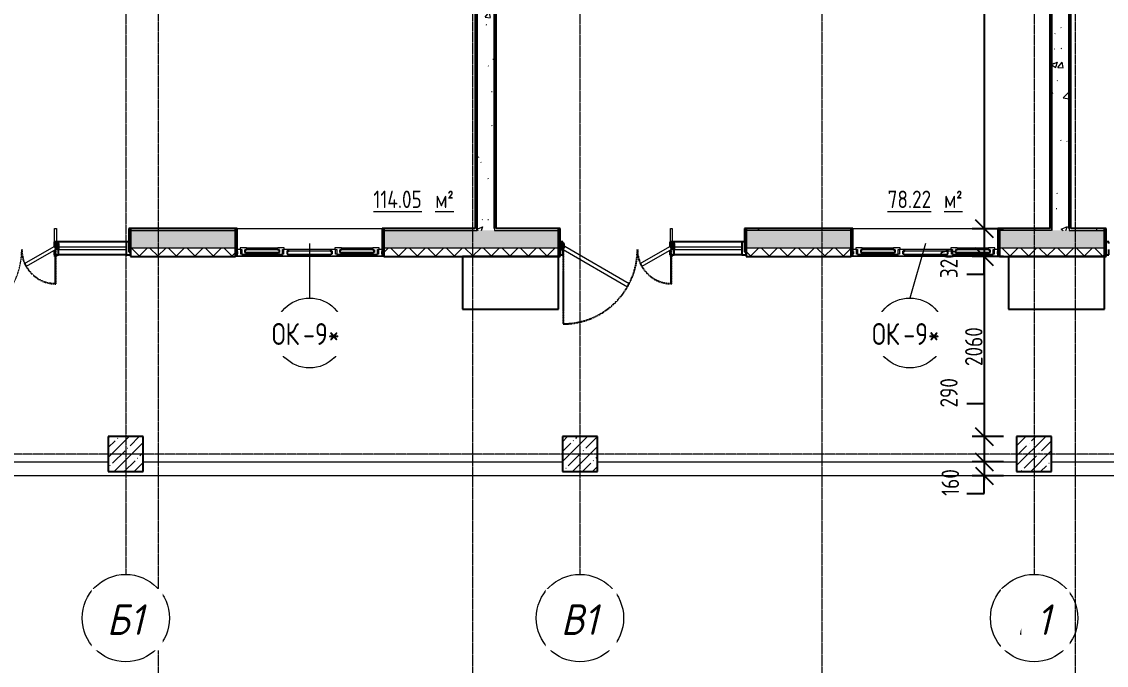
# Model space of a CAD drawing. Header units: millimetres. Extents: x -11854 to 4360091, y -19344 to 4989148.
# Drawn here: x 26381 to 38799, y -2755 to 4611 of the extents above; entities that cross this region are included whole.
import ezdxf

# ---------------------------------------------------------------- set-up
doc = ezdxf.new("R2010")
doc.units = ezdxf.units.MM
doc.linetypes.add('Линия сетки', pattern=[22.225, 12.7, -3.175, 3.175, -3.175])
doc.linetypes.add('Штрих', pattern=[6.35, 3.175, -3.175])
doc.layers.get('0').update_dxf_attribs({"color": 254})
doc.layers.get('Defpoints').update_dxf_attribs({"color": 254})
for name, color, linetype, lineweight in [('A-ANNO-DIMS', 254, 'Continuous', 9), ('A-AREA-IDEN', 254, 'Continuous', 9), ('A-DOOR', 254, 'Continuous', 9), ('A-DOOR-FRAM', 254, 'Continuous', 18), ('A-GLAZ', 254, 'Continuous', 9), ('A-GLAZ-CURT', 254, 'Continuous', 9), ('A-GLAZ-CWMG', 254, 'Continuous', 9), ('A-GLAZ-IDEN', 254, 'Continuous', 9), ('A-WALL', 254, 'Continuous', 9), ('S-GRID', 254, 'Continuous', 9), ('S-GRID-IDEN', 254, 'Continuous', 9)]:
    doc.layers.add(name, color=color, linetype=linetype, lineweight=lineweight)
doc.layers.add('кр', color=1, linetype='Continuous')
doc.styles.add('ISOCPEUR', font='isocpeur.ttf', dxfattribs={"width": 0.8, "height": 200})
doc.styles.add('ISOCPEUR_1', font='isocpeur.ttf', dxfattribs={"width": 0.8, "height": 250})
doc.styles.add('ISOCPEUR_B', font='', dxfattribs={"width": 0.8, "height": 200})
doc.styles.add('ISOCPEUR_B_1', font='', dxfattribs={"width": 0.8, "height": 200})
doc.styles.add('ISOCPEUR_I', font='isocpeui.ttf', dxfattribs={"width": 0.9, "height": 350})
doc.styles.get('ISOCPEUR_B').set_extended_font_data('ISOCPEUR', bold=True)
doc.styles.get('ISOCPEUR_B_1').set_extended_font_data('ISOCPEUR', bold=True)
doc.dimstyles.new('2_0_мм_ISOCPEUR', dxfattribs={"dimscale": 304.8, "dimtxt": 199.196235, "dimasz": 0.656168, "dimexe": 0.459318, "dimexo": 0.625, "dimgap": 0.065617, "dimtad": 1, "dimdec": 0, "dimtxsty": 'ISOCPEUR', "dimblk1": 'OBLIQUE', "dimblk2": 'OBLIQUE', "dimsah": 1, "dimcen": 2.5, "dimdle": 0.164042, "dimazin": 3, "dimtfac": 1, "dimtix": 1, "dimtmove": 0, "dimatfit": 3, "dimfxl": 0.787402, "dimfxlon": 1, "dimtvp": 1, "dimarcsym": 2})
doc.dimstyles.new('2_0_мм_ISOCPEUR_1', dxfattribs={"dimscale": 304.8, "dimtxt": 199.196235, "dimasz": 0.656168, "dimexe": 0.459318, "dimexo": 0.625, "dimgap": 0.065617, "dimtad": 1, "dimdec": 0, "dimtxsty": 'ISOCPEUR', "dimblk1": 'OBLIQUE', "dimblk2": 'OBLIQUE', "dimsah": 1, "dimcen": 2.5, "dimdle": 0.164042, "dimazin": 3, "dimtfac": 1, "dimtix": 1, "dimtmove": 1, "dimatfit": 3, "dimfxl": 0.787402, "dimfxlon": 1, "dimtvp": 1, "dimarcsym": 2})
pattern_1 = [(50, (542041.7, 20914.14), (728.7365, -63.7558), [76.2, -838.2]), (355, (542041.7, 20914.14), (-140.9716, 764.2276), [60.96, -670.56]), (100.451, (542102.4, 20908.8), (587.77, 700.46675), [64.76, -712.36]), (46.184, (542041.7, 21117.3), (1084.3162, -168.171), [114.3, -1257.3]), (96.636, (542132, 21103.3), (949.61, 989.7098), [97.14, -1068.54]), (351.184, (542041.7, 21117.3), (949.6206, 989.7012), [91.44, -1005.84]), (21, (542143.3, 21066.54), (606.4579, -409.06057), [76.2, -838.2]), (326, (542143.3, 21066.54), (247.2083, 736.7529), [60.96, -670.56]), (71.451, (542193.8, 21032.46), (853.66825, 327.6855), [64.76, -712.36]), (37.5, (542041.67, 20914.14), (12.35469, 338.22012), [6.706, -655.726, 6.706, -674.014, -673.1]), (37.5, (542041.67, 20914.14), (12.35469, 338.22012), [-1343.152, 6.706, -666.394]), (7.5, (542041.67, 20914.14), (267.27887, 400.72213), [6.706, -381.406, 6.706, -640.486, -256.54]), (7.5, (542041.67, 20914.14), (267.27887, 400.72213), [-1035.304, 6.706, -249.834]), (327.5, (541815.1, 20914.14), (542.36333, -22.91534), [6.706, -247.294, 6.706, -785.774, -1051.56]), (327.5, (541815.1, 20914.14), (542.36333, -22.91534), [-1046.48, 6.706, -1044.854]), (317.5, (541713.5, 20914.14), (592.51696, 101.7071), [6.706, -323.494, 6.706, -519.582, -746.76]), (317.5, (541713.5, 20914.14), (592.51696, 101.7071), [-856.488, 6.706, -740.054])]
pattern_2 = [(45, (542041.67, 20914.14), (-114.049253, 114.049253), []), (45, (542155.72, 20914.14), (-114.049253, 114.049253), [201.613, -40.323, 3.353, -36.97])]
pattern_3 = [(0, (542041.67, 20914.14), (406.4, 101.6), [33.528, -271.272, 33.528, -271.272, -1625.6]), (0, (542041.67, 20914.14), (406.4, 101.6), [-609.6, 33.528, -576.072, 33.528, -271.272, -711.2]), (0, (542041.67, 20914.14), (406.4, 101.6), [-1524, 33.528, -169.672, 33.528, -474.472]), (120, (542194.07, 20964.94), (-291.188181, 301.152724), [33.528, -271.272, 33.528, -1896.872]), (120, (542194.07, 20964.94), (-291.188181, 301.152724), [-338.328, -271.272, 33.528, -576.072, -1016]), (120, (542194.07, 20964.94), (-291.188181, 301.152724), [-1219.2, 33.528, -271.272, 33.528, -677.672]), (120, (542194.07, 20964.94), (-291.188181, 301.152724), [-1557.528, -169.672, 33.528, -474.472]), (240, (542244.87, 21168.14), (-115.211819, -402.752724), [33.528, -271.272, 33.528, -1896.872]), (240, (542244.87, 21168.14), (-115.211819, -402.752724), [-338.328, -271.272, 33.528, -576.072, -1016]), (240, (542244.87, 21168.14), (-115.211819, -402.752724), [-1219.2, 33.528, -271.272, 33.528, -677.672]), (240, (542244.87, 21168.14), (-115.211819, -402.752724), [-1557.528, -169.672, 33.528, -474.472])]

# ---------------------------------------------------------------- blocks, each defined once
blk = doc.blocks.new('BIMLIB_Окно_Трехстворчатое_Wintech_СФрамугойСнизу_ГОСТ30674-99 - 1700Х1800-7434254-1В')
at = {"layer": 'A-GLAZ'}
for p, q in [((-705, 140), (-725, 140)), ((-705, 95), (-705, 140)), ((-645, 140), (-191, 140)), ((-112, 140), (362, 140)), ((441, 140), (895, 140)), ((975, 140), (955, 140)), ((955, 140), (955, 95)), ((-194, 123), (-642, 123)), ((-597, 121), (-239, 121)), ((-239, 51), (-597, 51)), ((-594, 105), (-242, 105)), ((-594, 69), (-242, 69)), ((-112, 70), (362, 70)), ((360, 123), (-110, 123)), ((-110, 87), (360, 87)), ((892, 123), (444, 123)), ((489, 121), (847, 121)), ((847, 51), (489, 51)), ((492, 105), (844, 105)), ((492, 69), (844, 69))]:
    blk.add_line(p, q, dxfattribs=at)
at = {"layer": 'A-GLAZ', "lineweight": 18}
for p, q in [((-705, 140), (-705, 117)), ((-645, 140), (-705, 140)), ((-642, 123), (-645, 140)), ((-191, 140), (-194, 123)), ((-112, 140), (-191, 140)), ((-110, 123), (-112, 140)), ((362, 140), (360, 123)), ((441, 140), (362, 140)), ((444, 123), (441, 140)), ((895, 140), (892, 123)), ((955, 140), (895, 140)), ((955, 117), (955, 140)), ((-705, 117), (-700, 117)), ((-700, 93), (-705, 93)), ((-705, 70), (-671, 70)), ((-700, 117), (-700, 93)), ((-671, 70), (-671, 51)), ((-651, 70), (-671, 70)), ((-671, 51), (-597, 51)), ((-663, 70), (-663, 121)), ((-663, 121), (-651, 121)), ((-597, 121), (-651, 121)), ((-651, 121), (-651, 70)), ((-642, 121), (-642, 123)), ((-615, 71), (-615, 103)), ((-615, 103), (-594, 103)), ((-594, 71), (-615, 71)), ((-223, 103), (-613, 103)), ((-613, 103), (-613, 71)), ((-613, 71), (-223, 71)), ((-594, 105), (-597, 121)), ((-597, 51), (-594, 69)), ((-594, 103), (-594, 105)), ((-594, 69), (-594, 71)), ((-239, 121), (-242, 105)), ((-242, 105), (-242, 103)), ((-242, 103), (-221, 103)), ((-221, 71), (-242, 71)), ((-242, 71), (-242, 69)), ((-242, 69), (-239, 51)), ((-185, 121), (-239, 121)), ((-239, 51), (-165, 51)), ((-223, 71), (-223, 103)), ((-221, 103), (-221, 71)), ((-194, 123), (-194, 121)), ((-185, 70), (-185, 121)), ((-185, 121), (-173, 121)), ((-165, 70), (-185, 70)), ((-173, 121), (-173, 70)), ((-165, 51), (-165, 70)), ((-165, 70), (-131, 70)), ((-110, 89), (-131, 89)), ((-131, 89), (-131, 70)), ((-131, 70), (-112, 70)), ((378, 121), (-128, 121)), ((-128, 121), (-128, 89)), ((-128, 89), (378, 89)), ((-112, 70), (-110, 87)), ((-110, 121), (-110, 123)), ((-110, 87), (-110, 89)), ((360, 123), (360, 121)), ((360, 89), (360, 87)), ((381, 89), (360, 89)), ((360, 87), (362, 70)), ((362, 70), (381, 70)), ((378, 89), (378, 121)), ((381, 70), (381, 89)), ((381, 70), (415, 70)), ((415, 70), (415, 51)), ((435, 70), (415, 70)), ((415, 51), (489, 51)), ((423, 70), (423, 121)), ((423, 121), (435, 121)), ((489, 121), (435, 121)), ((435, 121), (435, 70)), ((444, 121), (444, 123)), ((471, 71), (471, 103)), ((471, 103), (492, 103)), ((492, 71), (471, 71)), ((862, 103), (473, 103)), ((473, 103), (473, 71)), ((473, 71), (862, 71)), ((492, 105), (489, 121)), ((489, 51), (492, 69)), ((492, 103), (492, 105)), ((492, 69), (492, 71)), ((847, 121), (844, 105)), ((844, 105), (844, 103)), ((844, 103), (865, 103)), ((865, 71), (844, 71)), ((844, 71), (844, 69)), ((844, 69), (847, 51)), ((901, 121), (847, 121)), ((847, 51), (921, 51)), ((862, 71), (862, 103)), ((865, 103), (865, 71)), ((892, 123), (892, 121)), ((901, 70), (901, 121)), ((901, 121), (913, 121)), ((921, 70), (901, 70)), ((913, 121), (913, 70)), ((921, 51), (921, 70)), ((921, 70), (955, 70)), ((949, 93), (949, 117)), ((949, 117), (955, 117)), ((955, 93), (949, 93))]:
    blk.add_line(p, q, dxfattribs=at)
at = {"layer": 'A-GLAZ', "lineweight": 25}
for p, q in [((-615, 103), (-615, 71)), ((-613, 103), (-615, 103)), ((-615, 71), (-613, 71)), ((-613, 71), (-613, 103)), ((-221, 103), (-223, 103)), ((-223, 103), (-223, 71)), ((-223, 71), (-221, 71)), ((-221, 71), (-221, 103)), ((-128, 121), (-131, 121)), ((-131, 121), (-131, 89)), ((-131, 89), (-128, 89)), ((-128, 89), (-128, 121)), ((378, 121), (378, 89)), ((381, 121), (378, 121)), ((378, 89), (381, 89)), ((381, 89), (381, 121)), ((471, 103), (471, 71)), ((473, 103), (471, 103)), ((471, 71), (473, 71)), ((473, 71), (473, 103)), ((865, 103), (862, 103)), ((862, 103), (862, 71)), ((862, 71), (865, 71)), ((865, 71), (865, 103))]:
    blk.add_line(p, q, dxfattribs=at)
blk = doc.blocks.new('BIMLIB_Окно_Трехстворчатое_Wintech_СФрамугойСнизу_ГОСТ30674-99 - 1700Х1800-V1-1В')
at = {"layer": 'A-GLAZ'}
for p, q in [((-705, 140), (-725, 140)), ((-705, 95), (-705, 140)), ((-645, 140), (-191, 140)), ((-112, 140), (362, 140)), ((441, 140), (895, 140)), ((975, 140), (955, 140)), ((955, 140), (955, 95)), ((-194, 123), (-642, 123)), ((-597, 121), (-239, 121)), ((-239, 51), (-597, 51)), ((-594, 105), (-242, 105)), ((-594, 69), (-242, 69)), ((-112, 70), (362, 70)), ((360, 123), (-110, 123)), ((-110, 87), (360, 87)), ((892, 123), (444, 123)), ((489, 121), (847, 121)), ((847, 51), (489, 51)), ((492, 105), (844, 105)), ((492, 69), (844, 69))]:
    blk.add_line(p, q, dxfattribs=at)
at = {"layer": 'A-GLAZ', "lineweight": 18}
for p, q in [((-705, 140), (-705, 117)), ((-645, 140), (-705, 140)), ((-642, 123), (-645, 140)), ((-191, 140), (-194, 123)), ((-112, 140), (-191, 140)), ((-110, 123), (-112, 140)), ((362, 140), (360, 123)), ((441, 140), (362, 140)), ((444, 123), (441, 140)), ((895, 140), (892, 123)), ((955, 140), (895, 140)), ((955, 117), (955, 140)), ((-705, 117), (-700, 117)), ((-700, 93), (-705, 93)), ((-705, 70), (-671, 70)), ((-700, 117), (-700, 93)), ((-671, 70), (-671, 51)), ((-651, 70), (-671, 70)), ((-671, 51), (-597, 51)), ((-663, 70), (-663, 121)), ((-663, 121), (-651, 121)), ((-597, 121), (-651, 121)), ((-651, 121), (-651, 70)), ((-642, 121), (-642, 123)), ((-615, 71), (-615, 103)), ((-615, 103), (-594, 103)), ((-594, 71), (-615, 71)), ((-223, 103), (-613, 103)), ((-613, 103), (-613, 71)), ((-613, 71), (-223, 71)), ((-594, 105), (-597, 121)), ((-597, 51), (-594, 69)), ((-594, 103), (-594, 105)), ((-594, 69), (-594, 71)), ((-239, 121), (-242, 105)), ((-242, 105), (-242, 103)), ((-242, 103), (-221, 103)), ((-221, 71), (-242, 71)), ((-242, 71), (-242, 69)), ((-242, 69), (-239, 51)), ((-185, 121), (-239, 121)), ((-239, 51), (-165, 51)), ((-223, 71), (-223, 103)), ((-221, 103), (-221, 71)), ((-194, 123), (-194, 121)), ((-185, 70), (-185, 121)), ((-185, 121), (-173, 121)), ((-165, 70), (-185, 70)), ((-173, 121), (-173, 70)), ((-165, 51), (-165, 70)), ((-165, 70), (-131, 70)), ((-110, 89), (-131, 89)), ((-131, 89), (-131, 70)), ((-131, 70), (-112, 70)), ((378, 121), (-128, 121)), ((-128, 121), (-128, 89)), ((-128, 89), (378, 89)), ((-112, 70), (-110, 87)), ((-110, 121), (-110, 123)), ((-110, 87), (-110, 89)), ((360, 123), (360, 121)), ((360, 89), (360, 87)), ((381, 89), (360, 89)), ((360, 87), (362, 70)), ((362, 70), (381, 70)), ((378, 89), (378, 121)), ((381, 70), (381, 89)), ((381, 70), (415, 70)), ((415, 70), (415, 51)), ((435, 70), (415, 70)), ((415, 51), (489, 51)), ((423, 70), (423, 121)), ((423, 121), (435, 121)), ((489, 121), (435, 121)), ((435, 121), (435, 70)), ((444, 121), (444, 123)), ((471, 71), (471, 103)), ((471, 103), (492, 103)), ((492, 71), (471, 71)), ((862, 103), (473, 103)), ((473, 103), (473, 71)), ((473, 71), (862, 71)), ((492, 105), (489, 121)), ((489, 51), (492, 69)), ((492, 103), (492, 105)), ((492, 69), (492, 71)), ((847, 121), (844, 105)), ((844, 105), (844, 103)), ((844, 103), (865, 103)), ((865, 71), (844, 71)), ((844, 71), (844, 69)), ((844, 69), (847, 51)), ((901, 121), (847, 121)), ((847, 51), (921, 51)), ((862, 71), (862, 103)), ((865, 103), (865, 71)), ((892, 123), (892, 121)), ((901, 70), (901, 121)), ((901, 121), (913, 121)), ((921, 70), (901, 70)), ((913, 121), (913, 70)), ((921, 51), (921, 70)), ((921, 70), (955, 70)), ((949, 93), (949, 117)), ((949, 117), (955, 117)), ((955, 93), (949, 93))]:
    blk.add_line(p, q, dxfattribs=at)
at = {"layer": 'A-GLAZ', "lineweight": 25}
for p, q in [((-615, 103), (-615, 71)), ((-613, 103), (-615, 103)), ((-615, 71), (-613, 71)), ((-613, 71), (-613, 103)), ((-221, 103), (-223, 103)), ((-223, 103), (-223, 71)), ((-223, 71), (-221, 71)), ((-221, 71), (-221, 103)), ((-128, 121), (-131, 121)), ((-131, 121), (-131, 89)), ((-131, 89), (-128, 89)), ((-128, 89), (-128, 121)), ((378, 121), (378, 89)), ((381, 121), (378, 121)), ((378, 89), (381, 89)), ((381, 89), (381, 121)), ((471, 103), (471, 71)), ((473, 103), (471, 103)), ((471, 71), (473, 71)), ((473, 71), (473, 103)), ((865, 103), (862, 103)), ((862, 103), (862, 71)), ((862, 71), (865, 71)), ((865, 71), (865, 103))]:
    blk.add_line(p, q, dxfattribs=at)
blk = doc.blocks.new('Прямоугольный импост - 50 x 150 мм-7420236-1В')
at = {"layer": 'A-GLAZ-CWMG', "lineweight": 25}
for p, q in [((0, 75), (-50, 75)), ((-50, 75), (-50, 15)), ((0, -75), (0, 75)), ((-50, -55), (-50, -75)), ((-50, -75), (0, -75))]:
    blk.add_line(p, q, dxfattribs=at)
blk = doc.blocks.new('Системная панель - С остеклением-7428840-1В')
at = {"layer": 'A-GLAZ-CURT', "lineweight": 18}
for p, q in [((387.5, 12.5), (-387.5, 12.5)), ((-387.5, 12.5), (-387.5, -12.5)), ((387.5, -12.5), (387.5, 12.5)), ((-387.5, -12.5), (387.5, -12.5))]:
    blk.add_line(p, q, dxfattribs=at)
blk = doc.blocks.new('Прямоугольный импост - 50 x 150 мм-7428686-1В')
at = {"layer": 'A-GLAZ-CWMG'}
for p, q in [((-418525, -43209), (-419300, -43209)), ((-418525, -43359), (-419300, -43359))]:
    blk.add_line(p, q, dxfattribs=at)
blk = doc.blocks.new('Прямоугольный импост - 50 x 150 мм-7419824-1В')
at = {"layer": 'A-GLAZ-CWMG', "lineweight": 25}
for p, q in [((-50, 75), (0, 75)), ((-50, -75), (-50, 75)), ((0, 75), (0, -75)), ((0, -75), (-50, -75))]:
    blk.add_line(p, q, dxfattribs=at)
blk = doc.blocks.new('Прямоугольный импост - 50 x 150 мм-7420048-1В')
at = {"layer": 'A-GLAZ-CWMG', "lineweight": 25}
for p, q in [((-25, 75), (-9, 75)), ((-25, 26), (-25, 75)), ((-7, 75), (25, 75)), ((25, 75), (25, -75)), ((-25, -75), (-25, -17)), ((25, -75), (-25, -75))]:
    blk.add_line(p, q, dxfattribs=at)
blk = doc.blocks.new('Дверь_Двупольная_внутренняя ПВХ профиль - Дверной блок наружный металлический остекленный ДНМО 22х13 Л _ДЛЯ ВИТРАЖА_-7420208-1В')
at = {"layer": 'A-DOOR', "linetype": 'Штрих'}
for p, q in [((618, 865), (618, 15)), ((-618, 405), (-618, 15))]:
    blk.add_line(p, q, dxfattribs=at)
at = {"layer": 'A-DOOR'}
for p, q in [((620, 865), (618, 865)), ((-620, 405), (-618, 405)), ((-650, 15), (-630, 15)), ((-650, -55), (-650, 15)), ((-630, 15), (-630, -55)), ((-618, 15), (-620, 15)), ((618, 15), (620, 15)), ((650, 15), (630, 15)), ((630, 15), (630, -55)), ((650, -55), (650, 15)), ((-630, -55), (-650, -55)), ((630, -55), (650, -55))]:
    blk.add_line(p, q, dxfattribs=at)
at = {"layer": 'A-DOOR', "linetype": 'Штрих', "lineweight": 18}
for p, q in [((620, 15), (620, 865)), ((-620, 15), (-620, 405))]:
    blk.add_line(p, q, dxfattribs=at)
at = {"layer": 'A-DOOR', "lineweight": 18}
for p, q in [((-116, 440), (-136, 405)), ((-136, 405), (600, -20)), ((620, 15), (-116, 440)), ((-620, 15), (-282, 210)), ((-262, 175), (-600, -20)), ((-282, 210), (-262, 175)), ((-600, -20), (-620, 15)), ((600, -20), (620, 15))]:
    blk.add_line(p, q, dxfattribs=at)
at = {"layer": 'A-DOOR', "linetype": 'Штрих'}
for centre, radius, start, end in [((620, 15), 850, 90, 180), ((-620, 15), 390, 360, 90)]:
    blk.add_arc(centre, radius, start, end, dxfattribs=at)
at = {"layer": 'A-DOOR-FRAM'}
for p, q in [((-630, 15), (-620, 15)), ((-630, -55), (-630, 15)), ((-620, 15), (-620, -25)), ((630, 15), (620, 15)), ((620, 15), (620, -25)), ((630, -55), (630, 15)), ((-610, -55), (-630, -55)), ((-620, -25), (-610, -25)), ((-610, -25), (-610, -55)), ((620, -25), (610, -25)), ((610, -25), (610, -55)), ((610, -55), (630, -55))]:
    blk.add_line(p, q, dxfattribs=at)
blk = doc.blocks.new('Ось сетки - Заголовок сетки - Окружность 5 мм-84278-1В')
at = {"layer": 'S-GRID-IDEN'}
blk.add_circle((0, 0), 5, dxfattribs=at)
blk = doc.blocks.new('_Oblique')
at = {"color": 0, "linetype": 'ByBlock', "lineweight": -2}
blk.add_line((-0.5, -0.5), (0.5, 0.5), dxfattribs=at)
blk = doc.blocks.new('*D878')
at = {"layer": 'A-ANNO-DIMS', "color": 0, "lineweight": -2, "transparency": 16777216}
for p, q in [((37623, 14727), (37262, 14727)), ((37402, 14777), (37402, 2192)), ((37623, 2242), (37262, 2242))]:
    blk.add_line(p, q, dxfattribs=at)
at = {"layer": 'Defpoints', "color": 0, "transparency": 16777216}
for p in [(37642, 14727), (37402, 2242), (37642, 2242)]:
    blk.add_point(p, dxfattribs=at)
at = {"layer": 'A-ANNO-DIMS', "color": 0, "lineweight": -2, "transparency": 16777216, "xscale": 200, "yscale": 200, "zscale": 200}
for p, rotation in [((37402, 14727), 90), ((37402, 2242), 270)]:
    blk.add_blockref('_Oblique', p, dxfattribs=dict(at, rotation=rotation))
at = {"layer": 'A-ANNO-DIMS', "color": 0, "transparency": 16777216, "insert": (37282, 8485), "char_height": 200, "width": 648.15, "attachment_point": 5, "rotation": 90, "style": 'ISOCPEUR'}
blk.add_mtext('\\A1;12485', dxfattribs=at)
blk = doc.blocks.new('*D879')
at = {"layer": 'A-ANNO-DIMS', "color": 0, "lineweight": -2, "transparency": 16777216}
for p, q in [((37623, 2242), (37262, 2242)), ((37402, 2292), (37402, 1872)), ((37623, 1922), (37262, 1922)), ((37402, 1722), (37402, 1922)), ((37202, 1722), (37402, 1722))]:
    blk.add_line(p, q, dxfattribs=at)
at = {"layer": 'Defpoints', "color": 0, "transparency": 16777216}
for p in [(37642, 2242), (37402, 1922), (37642, 1922)]:
    blk.add_point(p, dxfattribs=at)
at = {"layer": 'A-ANNO-DIMS', "color": 0, "lineweight": -2, "transparency": 16777216, "xscale": 200, "yscale": 200, "zscale": 200}
for p, rotation in [((37402, 2242), 90), ((37402, 1922), 270)]:
    blk.add_blockref('_Oblique', p, dxfattribs=dict(at, rotation=rotation))
at = {"layer": 'A-ANNO-DIMS', "color": 0, "transparency": 16777216, "insert": (36897, 1676), "char_height": 200, "width": 399.92, "attachment_point": 1, "rotation": 90, "line_spacing_factor": 1.149209, "style": 'ISOCPEUR'}
blk.add_mtext('\\A1;320', dxfattribs=at)
blk = doc.blocks.new('*D880')
at = {"layer": 'A-ANNO-DIMS', "color": 0, "lineweight": -2, "transparency": 16777216}
for p, q in [((37623, 1922), (37262, 1922)), ((37402, 1972), (37402, -188)), ((37623, -138), (37262, -138))]:
    blk.add_line(p, q, dxfattribs=at)
at = {"layer": 'Defpoints', "color": 0, "transparency": 16777216}
for p in [(37642, 1922), (37402, -138), (37642, -138)]:
    blk.add_point(p, dxfattribs=at)
at = {"layer": 'A-ANNO-DIMS', "color": 0, "lineweight": -2, "transparency": 16777216, "xscale": 200, "yscale": 200, "zscale": 200}
for p, rotation in [((37402, 1922), 90), ((37402, -138), 270)]:
    blk.add_blockref('_Oblique', p, dxfattribs=dict(at, rotation=rotation))
at = {"layer": 'A-ANNO-DIMS', "color": 0, "transparency": 16777216, "insert": (37282, 892), "char_height": 200, "width": 533.23, "attachment_point": 5, "rotation": 90, "style": 'ISOCPEUR'}
blk.add_mtext('\\A1;2060', dxfattribs=at)
blk = doc.blocks.new('*D881')
at = {"layer": 'A-ANNO-DIMS', "color": 0, "lineweight": -2, "transparency": 16777216}
for p, q in [((37202, 242), (37402, 242)), ((37402, 242), (37402, -138)), ((37402, -88), (37402, -478)), ((37623, -138), (37262, -138)), ((37623, -428), (37262, -428))]:
    blk.add_line(p, q, dxfattribs=at)
at = {"layer": 'Defpoints', "color": 0, "transparency": 16777216}
for p in [(37642, -138), (37402, -428), (37642, -428)]:
    blk.add_point(p, dxfattribs=at)
at = {"layer": 'A-ANNO-DIMS', "color": 0, "lineweight": -2, "transparency": 16777216, "xscale": 200, "yscale": 200, "zscale": 200}
for p, rotation in [((37402, -138), 90), ((37402, -428), 270)]:
    blk.add_blockref('_Oblique', p, dxfattribs=dict(at, rotation=rotation))
at = {"layer": 'A-ANNO-DIMS', "color": 0, "transparency": 16777216, "insert": (36897, 195), "char_height": 200, "width": 399.92, "attachment_point": 1, "rotation": 90, "line_spacing_factor": 1.149209, "style": 'ISOCPEUR'}
blk.add_mtext('\\A1;290', dxfattribs=at)
blk = doc.blocks.new('*D882')
at = {"layer": 'A-ANNO-DIMS', "color": 0, "lineweight": -2, "transparency": 16777216}
for p, q in [((37623, -428), (37262, -428)), ((37402, -378), (37402, -638)), ((37623, -588), (37262, -588)), ((37402, -788), (37402, -588)), ((37202, -788), (37402, -788))]:
    blk.add_line(p, q, dxfattribs=at)
at = {"layer": 'Defpoints', "color": 0, "transparency": 16777216}
for p in [(37642, -428), (37402, -588), (37642, -588)]:
    blk.add_point(p, dxfattribs=at)
at = {"layer": 'A-ANNO-DIMS', "color": 0, "lineweight": -2, "transparency": 16777216, "xscale": 200, "yscale": 200, "zscale": 200}
for p, rotation in [((37402, -428), 90), ((37402, -588), 270)]:
    blk.add_blockref('_Oblique', p, dxfattribs=dict(at, rotation=rotation))
at = {"layer": 'A-ANNO-DIMS', "color": 0, "transparency": 16777216, "insert": (36913, -816), "char_height": 200, "width": 363.15, "attachment_point": 1, "rotation": 90, "line_spacing_factor": 1.149209, "style": 'ISOCPEUR'}
blk.add_mtext('\\A1;160', dxfattribs=at)
blk = doc.blocks.new('Марка окна - Марка окна-2857-1В')
at = {"layer": 'A-GLAZ-IDEN'}
blk.add_circle((0, 0), 4, dxfattribs=at)

msp = doc.modelspace()

# ---------------------------------------------------------------- hatches: boundary and pattern name
at = {"layer": 'A-WALL'}
h = msp.add_hatch(dxfattribs=at)
h.set_pattern_fill('FP_5', color=8, style=0, pattern_type=2)
h.set_pattern_definition(pattern_3)
h.paths.add_polyline_path([(31792.6, 2242.4), (31812.6, 2242.4), (31812.6, 14727.4), (31792.6, 14727.4), (31792.6, 2437.6)])
h = msp.add_hatch(dxfattribs=at)
h.set_pattern_fill('FP_1', color=8, style=0, pattern_type=2)
h.set_pattern_definition(pattern_1)
h.paths.add_polyline_path([(38172.6, 2222.4), (38372.6, 2222.4), (38372.6, 8767.4), (38172.6, 8767.4), (38172.6, 2437.6)])
h.paths.add_polyline_path([(38372.6, 9267.4), (38372.6, 14497.4), (38172.6, 14497.4), (38172.6, 9267.4)])
h = msp.add_hatch(dxfattribs=at)
h.set_pattern_fill('FP_5', color=8, style=0, pattern_type=2)
h.set_pattern_definition(pattern_3)
h.paths.add_polyline_path([(31572.6, 2222.4), (31592.6, 2222.4), (31592.6, 8747.4), (31572.6, 8747.4), (31572.6, 2242.4)])
h = msp.add_hatch(dxfattribs=at)
h.set_pattern_fill('FP_1', color=8, style=0, pattern_type=2)
h.set_pattern_definition(pattern_1)
h.paths.add_polyline_path([(31792.6, 2222.4), (31792.6, 8767.4), (31592.6, 8767.4), (31592.6, 2222.4)])
h = msp.add_hatch(dxfattribs=at)
h.set_pattern_fill('FP_5', color=8, style=0, pattern_type=2)
h.set_pattern_definition(pattern_3)
h.paths.add_polyline_path([(38392.6, 2242.4), (38392.6, 8767.4), (38372.6, 8767.4), (38372.6, 2242.4)])
h = msp.add_hatch(dxfattribs=at)
h.set_pattern_fill('FP_5', color=8, style=0, pattern_type=2)
h.set_pattern_definition(pattern_3)
h.paths.add_polyline_path([(38152.6, 2222.4), (38172.6, 2222.4), (38172.6, 6342.4), (38152.6, 6342.4), (38152.6, 2242.4)])
h = msp.add_hatch(dxfattribs=at)
h.set_pattern_fill('FP_5', color=8, style=0, pattern_type=2)
h.set_pattern_definition(pattern_3)
h.paths.add_polyline_path([(31572.6, 2222.4), (31572.6, 2242.4), (30527.5, 2242.4), (30527.5, 2222.4), (31107.5, 2222.4)])
h.paths.add_polyline_path([(28356, 2222.4), (28827.5, 2222.4), (28827.5, 2242.4), (27627.5, 2242.4), (27627.5, 2222.4)])
h.paths.add_polyline_path([(24277.5, 2222.4), (25477.5, 2222.4), (25477.5, 2242.4), (24277.5, 2242.4)])
h.paths.add_polyline_path([(22577.5, 2222.4), (22577.5, 2242.4), (21942.6, 2242.4), (21942.6, 2222.4), (22394.3, 2222.4)])
h = msp.add_hatch(dxfattribs=at)
h.set_pattern_fill('FP_5', color=8, style=0, pattern_type=2)
h.set_pattern_definition(pattern_3)
h.paths.add_polyline_path([(30507.5, 1977.4), (30527.5, 1977.4), (30527.5, 2242.4), (30507.5, 2242.4), (30507.5, 2189.7)])
h = msp.add_hatch(dxfattribs=at)
h.set_pattern_fill('FP_5', color=8, style=0, pattern_type=2)
h.set_pattern_definition(pattern_3)
h.paths.add_polyline_path([(35877.6, 2222.4), (35877.6, 2242.4), (34677.5, 2242.4), (34677.5, 2222.4), (35693.4, 2222.4)])
h.paths.add_polyline_path([(38152.6, 2222.4), (38152.6, 2242.4), (37577.6, 2242.4), (37577.6, 2222.4)])
h.paths.add_polyline_path([(31792.6, 2222.4), (32527.5, 2222.4), (32527.5, 2242.4), (31792.6, 2242.4)])
h = msp.add_hatch(dxfattribs=at)
h.set_pattern_fill('FP_5', color=8, style=0, pattern_type=2)
h.set_pattern_definition(pattern_3)
h.paths.add_polyline_path([(32527.5, 1922.4), (32547.5, 1922.4), (32547.5, 2242.4), (32527.5, 2242.4)])
h = msp.add_hatch(dxfattribs=at)
h.set_pattern_fill('FP_5', color=8, style=0, pattern_type=2)
h.set_pattern_definition(pattern_3)
h.paths.add_polyline_path([(34677.5, 1977.4), (34677.5, 2242.4), (34657.5, 2242.4), (34657.5, 1977.4)])
h = msp.add_hatch(dxfattribs=at)
h.set_pattern_fill('FP_5', color=8, style=0, pattern_type=2)
h.set_pattern_definition(pattern_3)
h.paths.add_polyline_path([(35877.5, 1977.4), (35897.5, 1977.4), (35897.5, 2242.4), (35877.5, 2242.4), (35877.5, 2189.7)])
h = msp.add_hatch(dxfattribs=at)
h.set_pattern_fill('FP_5', color=8, style=0, pattern_type=2)
h.set_pattern_definition(pattern_3)
h.paths.add_polyline_path([(37577.5, 1977.4), (37577.5, 2242.4), (37557.5, 2242.4), (37557.5, 1977.4)])
h = msp.add_hatch(dxfattribs=at)
h.set_pattern_fill('FP_5', color=8, style=0, pattern_type=2)
h.set_pattern_definition(pattern_3)
h.paths.add_polyline_path([(43948, 2222.4), (44627.4, 2222.4), (44627.4, 2242.4), (43827.6, 2242.4), (43827.6, 2222.4)])
h.paths.add_polyline_path([(40927.6, 2222.4), (42127.6, 2222.4), (42127.6, 2242.4), (40927.6, 2242.4)])
h.paths.add_polyline_path([(38777.6, 2222.4), (38777.6, 2242.4), (38372.6, 2242.4), (38372.6, 2222.4), (38444.9, 2222.4)])
h = msp.add_hatch(dxfattribs=at)
h.set_pattern_fill('FP_5', color=8, style=0, pattern_type=2)
h.set_pattern_definition(pattern_3)
h.paths.add_polyline_path([(38777.6, 1922.4), (38797.6, 1922.4), (38797.6, 2242.4), (38777.6, 2242.4)])
h = msp.add_hatch(dxfattribs=at)
h.set_pattern_fill('FP_1', color=8, style=0, pattern_type=2)
h.set_pattern_definition(pattern_1)
h.paths.add_polyline_path([(47176.3, 2022.4), (48702.6, 2022.4), (48702.6, 2222.4), (47176.3, 2222.4)])
h.paths.add_polyline_path([(43948, 2022.4), (45026.3, 2022.4), (45026.3, 2222.4), (43827.6, 2222.4), (43827.6, 2022.4)])
h.paths.add_polyline_path([(42113.6, 2022.4), (42127.6, 2022.4), (42127.6, 2222.4), (40927.6, 2222.4), (40927.6, 2022.4)])
h.paths.add_polyline_path([(38777.6, 2022.4), (38777.6, 2222.4), (37577.6, 2222.4), (37577.6, 2022.4), (38444.9, 2022.4)])
h.paths.add_polyline_path([(35693.4, 2022.4), (35877.6, 2022.4), (35877.6, 2222.4), (34677.5, 2222.4), (34677.5, 2022.4), (34776.2, 2022.4)])
h.paths.add_polyline_path([(32527.5, 2022.4), (32527.5, 2222.4), (30527.5, 2222.4), (30527.5, 2022.4), (31107.5, 2022.4)])
h.paths.add_polyline_path([(28814.5, 2022.4), (28827.5, 2022.4), (28827.5, 2222.4), (27627.5, 2222.4), (27627.5, 2022.4), (28356, 2022.4)])
h.paths.add_polyline_path([(22394.3, 2022.4), (22577.5, 2022.4), (22577.5, 2222.4), (21842.6, 2222.4), (21842.6, 2022.4), (21935.7, 2022.4)])
h.paths.add_polyline_path([(25477.5, 2022.4), (25477.5, 2222.4), (24277.5, 2222.4), (24277.5, 2022.4), (24687.2, 2022.4)])
h = msp.add_hatch(dxfattribs=at)
h.set_pattern_fill('FP_4', color=8, style=0, pattern_type=2)
h.set_pattern_definition([(45, (542041.67, 20914.14), (-106.066017, 106.066017), []), (135, (542041.67, 20914.14), (-106.066017, -106.066017), [])])
h.paths.add_polyline_path([(48702.6, 1922.4), (48702.6, 2022.4), (47176.3, 2022.4), (47176.3, 1922.4)])
h.paths.add_polyline_path([(40927.6, 1922.4), (42127.6, 1922.4), (42127.6, 2022.4), (40927.6, 2022.4)])
h.paths.add_polyline_path([(43948, 1922.4), (45026.3, 1922.4), (45026.3, 2022.4), (43827.6, 2022.4), (43827.6, 1922.4)])
h.paths.add_polyline_path([(38777.6, 1922.4), (38777.6, 2022.4), (37577.6, 2022.4), (37577.6, 1922.4), (38444.9, 1922.4)])
h.paths.add_polyline_path([(34677.5, 1922.4), (35877.6, 1922.4), (35877.6, 2022.4), (34677.5, 2022.4)])
h.paths.add_polyline_path([(32527.5, 1922.4), (32527.5, 2022.4), (30527.5, 2022.4), (30527.5, 1922.4), (31107.5, 1922.4)])
h.paths.add_polyline_path([(28827.5, 1922.4), (28827.5, 2022.4), (27627.5, 2022.4), (27627.5, 1922.4), (28356, 1922.4)])
h.paths.add_polyline_path([(25477.5, 1922.4), (25477.5, 2022.4), (24277.5, 2022.4), (24277.5, 1922.4), (24687.2, 1922.4)])
h.paths.add_polyline_path([(22577.5, 1922.4), (22577.5, 2022.4), (21842.6, 2022.4), (21842.6, 1922.4), (21935.7, 1922.4)])
h = msp.add_hatch(dxfattribs=at)
h.set_pattern_fill('FP_2', color=8, style=0, pattern_type=2)
h.set_pattern_definition(pattern_2)
h.paths.add_polyline_path([(27772.6, -537.6), (27772.6, -137.6), (27372.6, -137.6), (27372.6, -537.6), (27438.8, -537.6)])
h = msp.add_hatch(dxfattribs=at)
h.set_pattern_fill('FP_2', color=8, style=0, pattern_type=2)
h.set_pattern_definition(pattern_2)
h.paths.add_polyline_path([(32972.6, -537.6), (32972.6, -137.6), (32572.6, -137.6), (32572.6, -537.6)])
h = msp.add_hatch(dxfattribs=at)
h.set_pattern_fill('FP_2', color=8, style=0, pattern_type=2)
h.set_pattern_definition(pattern_2)
h.paths.add_polyline_path([(38172.6, -537.6), (38172.6, -137.6), (37772.6, -137.6), (37772.6, -537.6)])

# ---------------------------------------------------------------- linework, layer by layer
at = {"layer": 'A-GLAZ-IDEN', "color": 8}
for p, q in [((29677.5, 2072.4), (29676.6, 1448.5)), ((36727.6, 2072.4), (36548.7, 1448.5))]:
    msp.add_line(p, q, dxfattribs=at)
at = {"layer": 'A-WALL', "color": 8, "lineweight": 25}
for p, q in [((31792.6, 14747.4), (31792.6, 2242.4)), ((31812.6, 2242.4), (31812.6, 14727.4)), ((31572.6, 8747.4), (31572.6, 2242.4)), ((31592.6, 8747.4), (31592.6, 2222.4)), ((31792.6, 2242.4), (31792.6, 8767.4)), ((38372.6, 2242.4), (38372.6, 8767.4)), ((38372.6, 8767.4), (38372.6, 2242.4)), ((38392.6, 2242.4), (38392.6, 8747.4)), ((38152.6, 6342.4), (38152.6, 2242.4)), ((38172.6, 6342.4), (38172.6, 2222.4)), ((27627.5, 2242.4), (27607.5, 2242.4)), ((27607.5, 2242.4), (27607.5, 1977.4)), ((28827.5, 2242.4), (27627.5, 2242.4)), ((27627.5, 2242.4), (27627.5, 2222.4)), ((27627.5, 1977.4), (27627.5, 2242.4)), ((28827.5, 2222.4), (28827.5, 2242.4)), ((28847.5, 2242.4), (28827.5, 2242.4)), ((28827.5, 2242.4), (28827.5, 1977.4)), ((28847.5, 1977.4), (28847.5, 2242.4)), ((30527.5, 2242.4), (30507.5, 2242.4)), ((30507.5, 2242.4), (30507.5, 1977.4)), ((31572.6, 2242.4), (30527.5, 2242.4)), ((30527.5, 2242.4), (30527.5, 2222.4)), ((30527.5, 1977.4), (30527.5, 2242.4)), ((32527.5, 2242.4), (31812.6, 2242.4)), ((32527.5, 2222.4), (32527.5, 2242.4)), ((32547.5, 2242.4), (32527.5, 2242.4)), ((32527.5, 2242.4), (32527.5, 1922.4)), ((32547.5, 1922.4), (32547.5, 2242.4)), ((34677.5, 2242.4), (34657.5, 2242.4)), ((34657.5, 2242.4), (34657.5, 1977.4)), ((35877.6, 2242.4), (34677.5, 2242.4)), ((34677.5, 2242.4), (34677.5, 2222.4)), ((34677.5, 1977.4), (34677.5, 2242.4)), ((35897.5, 2242.4), (35877.5, 2242.4)), ((35877.5, 2242.4), (35877.5, 1977.4)), ((35877.6, 2222.4), (35877.6, 2242.4)), ((35897.5, 1977.4), (35897.5, 2242.4)), ((37577.5, 2242.4), (37557.5, 2242.4)), ((37557.5, 2242.4), (37557.5, 1977.4)), ((37577.5, 1977.4), (37577.5, 2242.4)), ((38152.6, 2242.4), (37577.6, 2242.4)), ((37577.6, 2242.4), (37577.6, 2222.4)), ((38777.6, 2242.4), (38392.6, 2242.4)), ((38777.6, 2222.4), (38777.6, 2242.4)), ((38797.6, 2242.4), (38777.6, 2242.4)), ((38777.6, 2242.4), (38777.6, 1922.4)), ((38797.6, 1922.4), (38797.6, 2242.4)), ((27627.5, 2222.4), (27627.5, 1922.4)), ((28827.5, 1922.4), (28827.5, 2222.4)), ((30527.5, 2222.4), (30527.5, 1922.4)), ((32527.5, 1922.4), (32527.5, 2222.4)), ((34677.5, 2222.4), (34677.5, 1922.4)), ((35877.6, 1922.4), (35877.6, 2222.4)), ((37577.6, 2222.4), (37577.6, 1922.4)), ((38777.6, 1922.4), (38777.6, 2222.4)), ((27607.5, 1977.4), (27627.5, 1977.4)), ((27627.5, 1922.4), (28827.5, 1922.4)), ((28827.5, 1977.4), (28847.5, 1977.4)), ((30507.5, 1977.4), (30527.5, 1977.4)), ((30527.5, 1922.4), (32527.5, 1922.4)), ((32527.5, 1922.4), (31427.5, 1922.4)), ((31427.5, 1922.4), (31427.5, 1322.4)), ((32527.5, 1922.4), (32547.5, 1922.4)), ((32527.5, 1322.4), (32527.5, 1922.4)), ((34657.5, 1977.4), (34677.5, 1977.4)), ((34677.5, 1922.4), (35877.6, 1922.4)), ((35877.5, 1977.4), (35897.5, 1977.4)), ((37557.5, 1977.4), (37577.5, 1977.4)), ((37577.6, 1922.4), (38777.6, 1922.4)), ((38777.6, 1922.4), (37677.6, 1922.4)), ((37677.6, 1922.4), (37677.6, 1322.4)), ((38777.6, 1922.4), (38797.6, 1922.4)), ((38777.6, 1322.4), (38777.6, 1922.4)), ((31427.5, 1322.4), (32527.5, 1322.4)), ((37677.6, 1322.4), (38777.6, 1322.4)), ((27772.6, -137.6), (27372.6, -137.6)), ((27372.6, -137.6), (27372.6, -537.6)), ((27772.6, -537.6), (27772.6, -137.6)), ((32972.6, -137.6), (32572.6, -137.6)), ((32572.6, -137.6), (32572.6, -537.6)), ((32972.6, -537.6), (32972.6, -137.6)), ((38172.6, -137.6), (37772.6, -137.6)), ((37772.6, -137.6), (37772.6, -537.6)), ((38172.6, -537.6), (38172.6, -137.6)), ((27372.6, -537.6), (27772.6, -537.6)), ((32572.6, -537.6), (32972.6, -537.6)), ((37772.6, -537.6), (38172.6, -537.6))]:
    msp.add_line(p, q, dxfattribs=at)
at = {"layer": 'A-WALL', "color": 8}
for p, q in [((26757.5, 2092.4), (26757.5, 2242.4)), ((26757.5, 2242.4), (26777.5, 2242.4)), ((26777.5, 2242.4), (26777.5, 2092.4)), ((28847.5, 2242.4), (30507.5, 2242.4)), ((31792.6, 2242.4), (31792.6, 2222.4)), ((33807.5, 2092.4), (33807.5, 2242.4)), ((33807.5, 2242.4), (33827.5, 2242.4)), ((33827.5, 2242.4), (33827.5, 2092.4)), ((35897.5, 2242.4), (37557.5, 2242.4)), ((38372.6, 2242.4), (38372.6, 2222.4)), ((27627.5, 2222.4), (28827.5, 2222.4)), ((30527.5, 2222.4), (31592.6, 2222.4)), ((31792.6, 2222.4), (32527.5, 2222.4)), ((35877.6, 2222.4), (34677.5, 2222.4)), ((38172.6, 2222.4), (37577.6, 2222.4)), ((38372.6, 2222.4), (38777.6, 2222.4)), ((38777.6, 2222.4), (38777.6, 2222.4)), ((27627.5, 2022.4), (28827.5, 2022.4)), ((30527.5, 2022.4), (32527.5, 2022.4)), ((34677.5, 2022.4), (35877.6, 2022.4)), ((37577.6, 2022.4), (38777.6, 2022.4)), ((26757.5, 1922.4), (26757.5, 1942.4)), ((26757.5, 1922.4), (26768.8, 1922.4)), ((26770.8, 1922.4), (26777.5, 1922.4)), ((26777.5, 1942.4), (26777.5, 1922.4)), ((30527.5, 1922.4), (28827.5, 1922.4)), ((33807.5, 1922.4), (33807.5, 1942.4)), ((33807.5, 1922.4), (33818.8, 1922.4)), ((33820.8, 1922.4), (33827.5, 1922.4)), ((33827.5, 1942.4), (33827.5, 1922.4)), ((37577.6, 1922.4), (35877.6, 1922.4)), ((23942.6, -427.6), (27372.6, -427.6)), ((27772.6, -427.6), (32572.6, -427.6)), ((32972.6, -427.6), (37772.6, -427.6)), ((38172.6, -427.6), (42972.6, -427.6)), ((48746.2, -587.6), (20365.5, -587.6))]:
    msp.add_line(p, q, dxfattribs=at)
at = {"layer": 'S-GRID', "color": 8, "linetype": 'Линия сетки'}
for p, q in [((27942.6, 26233.7), (27942.6, -3782.8)), ((31542.6, 26233.7), (31542.6, -3782.8)), ((35542.6, 26233.7), (35542.6, -3782.8)), ((38442.6, 26233.7), (38442.6, -3782.8)), ((27572.6, 8374.9), (27572.6, -1715.3)), ((32772.6, 8374.9), (32772.6, -1715.3)), ((37972.6, 8374.9), (37972.6, -1715.3)), ((52010.5, -337.6), (18689, -337.6))]:
    msp.add_line(p, q, dxfattribs=at)
at = {"layer": 'кр', "color": 8, "lineweight": 18}
for p, q in [((26413, 1842), (26750.8, 2037)), ((26770.8, 2002.4), (26433, 1807.4)), ((26750.8, 2037), (26770.8, 2002.4)), ((27577.5, 2029.9), (26802.5, 2029.9)), ((26802.5, 2029.9), (26802.5, 2004.9)), ((26802.5, 2004.9), (27577.5, 2004.9)), ((27577.5, 2004.9), (27577.5, 2029.9)), ((32600.8, 2037), (32580.8, 2002.4)), ((32580.8, 2002.4), (33316.9, 1577.4)), ((33336.9, 1612), (32600.8, 2037)), ((33463, 1842), (33800.8, 2037)), ((33820.8, 2002.4), (33483, 1807.4)), ((33800.8, 2037), (33820.8, 2002.4)), ((34627.5, 2029.9), (33852.5, 2029.9)), ((33852.5, 2029.9), (33852.5, 2004.9)), ((33852.5, 2004.9), (34627.5, 2004.9)), ((34627.5, 2004.9), (34627.5, 2029.9)), ((26433, 1807.4), (26413, 1842)), ((33483, 1807.4), (33463, 1842)), ((33316.9, 1577.4), (33336.9, 1612))]:
    msp.add_line(p, q, dxfattribs=at)
at = {"layer": 'кр', "color": 8, "lineweight": 25, "extrusion": (0, 0, -1)}
for p, q in [((26802.5, 2092.4), (26752.5, 2092.4)), ((26752.5, 2092.4), (26752.5, 2034)), ((26752.5, 1991.8), (26752.5, 1942.4)), ((26802.5, 1942.4), (26802.5, 2092.4)), ((27627.5, 2092.4), (27577.5, 2092.4)), ((27577.5, 2092.4), (27577.5, 1942.4)), ((27627.5, 1942.4), (27627.5, 2092.4)), ((33852.5, 2092.4), (33802.5, 2092.4)), ((33802.5, 2092.4), (33802.5, 2034)), ((33802.5, 1991.8), (33802.5, 1942.4)), ((33852.5, 1942.4), (33852.5, 2092.4)), ((34677.5, 2092.4), (34627.5, 2092.4)), ((34627.5, 2092.4), (34627.5, 1942.4)), ((34677.5, 1942.4), (34677.5, 2092.4)), ((26752.5, 1942.4), (26768.8, 1942.4)), ((26770.8, 1942.4), (26802.5, 1942.4)), ((27577.5, 1942.4), (27627.5, 1942.4)), ((33802.5, 1942.4), (33818.8, 1942.4)), ((33820.8, 1942.4), (33852.5, 1942.4)), ((34627.5, 1942.4), (34677.5, 1942.4))]:
    msp.add_line(p, q, dxfattribs=at)
at = {"layer": 'кр', "color": 8}
for p, q in [((26760.8, 2072.4), (26780.8, 2072.4)), ((26760.8, 2042.4), (26760.8, 2072.4)), ((26770.8, 2042.4), (26760.8, 2042.4)), ((26768.8, 2002.4), (26770.8, 2002.4)), ((26770.8, 2002.4), (26770.8, 2042.4)), ((26780.8, 2002.4), (26770.8, 2002.4)), ((26780.8, 2072.4), (26780.8, 2002.4)), ((26780.8, 2002.4), (26780.8, 2072.4)), ((26780.8, 2072.4), (26800.8, 2072.4)), ((26800.8, 2002.4), (26780.8, 2002.4)), ((26800.8, 2072.4), (26800.8, 2002.4)), ((27577.5, 2092.4), (26802.5, 2092.4)), ((32570.8, 2072.4), (32550.8, 2072.4)), ((32550.8, 2072.4), (32550.8, 2002.4)), ((32550.8, 2002.4), (32570.8, 2002.4)), ((32570.8, 2072.4), (32570.8, 2002.4)), ((32590.8, 2072.4), (32570.8, 2072.4)), ((32570.8, 2002.4), (32570.8, 2072.4)), ((32570.8, 2002.4), (32580.8, 2002.4)), ((32580.8, 2002.4), (32580.8, 2042.4)), ((32580.8, 2042.4), (32590.8, 2042.4)), ((32582.8, 2002.4), (32580.8, 2002.4)), ((32590.8, 2042.4), (32590.8, 2072.4)), ((33810.8, 2072.4), (33830.8, 2072.4)), ((33810.8, 2042.4), (33810.8, 2072.4)), ((33820.8, 2042.4), (33810.8, 2042.4)), ((33818.8, 2002.4), (33820.8, 2002.4)), ((33820.8, 2002.4), (33820.8, 2042.4)), ((33830.8, 2002.4), (33820.8, 2002.4)), ((33830.8, 2072.4), (33830.8, 2002.4)), ((33830.8, 2002.4), (33830.8, 2072.4)), ((33830.8, 2072.4), (33850.8, 2072.4)), ((33850.8, 2002.4), (33830.8, 2002.4)), ((33850.8, 2072.4), (33850.8, 2002.4)), ((34627.5, 2092.4), (33852.5, 2092.4)), ((27577.5, 1942.4), (26802.5, 1942.4)), ((34627.5, 1942.4), (33852.5, 1942.4)), ((26770.8, 1612.4), (26768.8, 1612.4)), ((33820.8, 1612.4), (33818.8, 1612.4)), ((32580.8, 1152.4), (32582.8, 1152.4))]:
    msp.add_line(p, q, dxfattribs=at)
at = {"layer": 'кр', "color": 8, "linetype": 'Штрих'}
for p, q in [((26768.8, 1612.4), (26768.8, 2002.4)), ((32582.8, 1152.4), (32582.8, 2002.4)), ((33818.8, 1612.4), (33818.8, 2002.4))]:
    msp.add_line(p, q, dxfattribs=at)
at = {"layer": 'кр', "color": 8, "linetype": 'Штрих', "lineweight": 18}
for p, q in [((26770.8, 2002.4), (26770.8, 1612.4)), ((32580.8, 2002.4), (32580.8, 1152.4)), ((33820.8, 2002.4), (33820.8, 1612.4))]:
    msp.add_line(p, q, dxfattribs=at)
at = {"layer": 'кр', "color": 8, "linetype": 'Штрих'}
for centre, radius, start, end in [((26770.8, 2002.4), 390, 180, -90), ((32580.8, 2002.4), 850, -90, 0), ((33820.8, 2002.4), 390, 180, -90)]:
    msp.add_arc(centre, radius, start, end, dxfattribs=at)

# ---------------------------------------------------------------- block references
at = {"layer": 'A-DOOR', "color": 8, "rotation": 180}
for p in [(26150.8, 2017.4), (33200.8, 2017.4)]:
    msp.add_blockref('Дверь_Двупольная_внутренняя ПВХ профиль - Дверной блок наружный металлический остекленный ДНМО 22х13 Л _ДЛЯ ВИТРАЖА_-7420208-1В', p, dxfattribs=at)
at = {"layer": 'A-GLAZ', "color": 8, "rotation": 180}
for name, p in [('BIMLIB_Окно_Трехстворчатое_Wintech_СФрамугойСнизу_ГОСТ30674-99 - 1700Х1800-V1-1В', (29802.5, 2072.4)), ('BIMLIB_Окно_Трехстворчатое_Wintech_СФрамугойСнизу_ГОСТ30674-99 - 1700Х1800-7434254-1В', (36852.6, 2072.4))]:
    msp.add_blockref(name, p, dxfattribs=at)
at = {"layer": 'A-GLAZ-CURT', "color": 8}
for p in [(27190, 2017.4), (34240, 2017.4)]:
    msp.add_blockref('Системная панель - С остеклением-7428840-1В', p, dxfattribs=at)
at = {"layer": 'A-GLAZ-CWMG', "color": 8, "extrusion": (0, 0, -1), "rotation": 180}
for name, p in [('Прямоугольный импост - 50 x 150 мм-7420048-1В', (-26777.5, 2017.4)), ('Прямоугольный импост - 50 x 150 мм-7419824-1В', (-27627.5, 2017.4)), ('Прямоугольный импост - 50 x 150 мм-7420048-1В', (-33827.5, 2017.4)), ('Прямоугольный импост - 50 x 150 мм-7419824-1В', (-34677.5, 2017.4))]:
    msp.add_blockref(name, p, dxfattribs=at)
at = {"layer": 'A-GLAZ-CWMG', "color": 8}
for p in [(446103, 45301.8), (453153, 45301.8)]:
    msp.add_blockref('Прямоугольный импост - 50 x 150 мм-7428686-1В', p, dxfattribs=at)
at = {"layer": 'A-GLAZ-CWMG', "color": 8, "rotation": 180}
for p in [(32527.5, 2017.4), (38777.6, 2017.4)]:
    msp.add_blockref('Прямоугольный импост - 50 x 150 мм-7420236-1В', p, dxfattribs=at)
at = {"layer": 'A-GLAZ-IDEN', "color": 8, "xscale": 99.99999999999991, "yscale": 99.99999999999991, "zscale": 99.99999999999991}
for p in [(29677.5, 1048.3), (36549.7, 1048.3)]:
    msp.add_blockref('Марка окна - Марка окна-2857-1В', p, dxfattribs=at)
at = {"layer": 'S-GRID-IDEN', "color": 8, "xscale": 99.99999999999991, "yscale": 99.99999999999991, "zscale": 99.99999999999991, "rotation": 180}
for p in [(27572.6, -2215.3), (32772.6, -2215.3), (37972.6, -2215.3)]:
    msp.add_blockref('Ось сетки - Заголовок сетки - Окружность 5 мм-84278-1В', p, dxfattribs=at)

# ---------------------------------------------------------------- texts
at = {"layer": 'A-AREA-IDEN', "color": 8, "char_height": 200, "attachment_point": 1}
for s, insert, width, style in [('\\L114.05 ', (30407.1, 2678.1), 859.409, 'ISOCPEUR_B'), ('\\L\\fISOCPEUR|b1|i0|c204|p34|;\\W.8;\\Lм', (31116.2, 2678.1), 166.751, 'ISOCPEUR_B'), ('\\L\\fISOCPEUR|b1|i0|c238|p34|;\\W.8;\\L²', (31253.8, 2678.1), 128.27, 'ISOCPEUR_B_1'), ('\\L78.22 ', (36295.3, 2678.1), 782.447, 'ISOCPEUR_B'), ('\\L\\fISOCPEUR|b1|i0|c204|p34|;\\W.8;\\Lм', (36940.9, 2678.1), 166.751, 'ISOCPEUR_B'), ('\\L\\fISOCPEUR|b1|i0|c238|p34|;\\W.8;\\L²', (37078.5, 2678.1), 128.27, 'ISOCPEUR_B_1')]:
    msp.add_mtext(s, dxfattribs=dict(at, insert=insert, width=width, style=style))

# ---------------------------------------------------------------- dimensions: what is measured, and where the dimension line sits
at = {"layer": 'A-ANNO-DIMS', "color": 8}
for base, p1, p2, override, picture, middle in [((37402, 2242.4), (37642, 14727.4), (37642, 2242.4), {"dimfxl": 12485.002543}, '*D878', (37282, 8484.9)), ((37402, -137.6), (37642, 1922.4), (37642, -137.6), {"dimfxl": 2059.999999}, '*D880', (37282, 892.4))]:
    dim = msp.add_linear_dim(base=base, p1=p1, p2=p2, angle=90, dimstyle='2_0_мм_ISOCPEUR', override=override, dxfattribs=at)
    dim.commit()
    dim.dimension.update_dxf_attribs({"geometry": picture, "text_midpoint": middle})
for base, p1, p2, override, picture, middle in [((37402, 1922.4), (37642, 2242.4), (37642, 1922.4), {"dimfxl": 320}, '*D879', (37254, 1733.8)), ((37402, -427.6), (37642, -137.6), (37642, -427.6), {"dimfxl": 290}, '*D881', (37254, 242)), ((37402, -587.6), (37642, -427.6), (37642, -587.6), {"dimfxl": 160}, '*D882', (37254, -780.5))]:
    dim = msp.add_linear_dim(base=base, p1=p1, p2=p2, angle=90, dimstyle='2_0_мм_ISOCPEUR_1', override=override, dxfattribs=at)
    dim.commit()
    dim.dimension.update_dxf_attribs({"geometry": picture, "text_midpoint": middle, "dimtype": 160, "text_rotation": 90})

# ---------------------------------------------------------------- next in the draw order: texts
at = {"layer": 'A-GLAZ-IDEN', "color": 8, "char_height": 250, "width": 432.911, "attachment_point": 1, "style": 'ISOCPEUR_1', "bg_fill": 2}
for insert in [(29245.1, 1161.5), (36117.2, 1161.5)]:
    msp.add_mtext('ОК', dxfattribs=dict(at, insert=insert))
at = {"layer": 'S-GRID-IDEN', "color": 8, "char_height": 350, "attachment_point": 1, "style": 'ISOCPEUR_I', "bg_fill": 2}
for s, insert, width in [('\\fISOCPEUR|b0|i1|c204|p34|;\\W.9;Б', (27355.3, -2058), 317.468), ('\\fISOCPEUR|b0|i1|c204|p34|;\\W.9;В', (32555.3, -2058), 317.468), ('\\fISOCPEUR|b0|i1|c204|p34|;\\W.9;Г', (37770.2, -2058), 281.392)]:
    msp.add_mtext(s, dxfattribs=dict(at, insert=insert, width=width))

# ---------------------------------------------------------------- next in the draw order: texts
at = {"layer": 'A-GLAZ-IDEN', "color": 8, "char_height": 250, "width": 606.076, "attachment_point": 1, "style": 'ISOCPEUR_1', "bg_fill": 2}
for insert in [(29602.2, 1161.5), (36474.4, 1161.5)]:
    msp.add_mtext('-9*', dxfattribs=dict(at, insert=insert))
at = {"layer": 'S-GRID-IDEN', "color": 8, "char_height": 350, "width": 202.025, "attachment_point": 1, "style": 'ISOCPEUR_I', "bg_fill": 2}
for insert in [(27617.3, -2058), (32817.3, -2058), (38002.4, -2058)]:
    msp.add_mtext('\\fISOCPEUR|b0|i1|c204|p34|;\\W.9;1', dxfattribs=dict(at, insert=insert))

doc.saveas('drawing.dxf')
